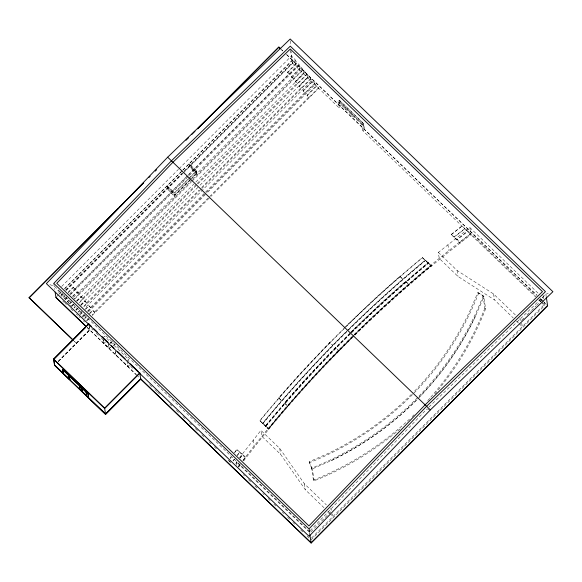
<?xml version="1.0" encoding="UTF-8"?>
<svg xmlns="http://www.w3.org/2000/svg" width="582" height="582" viewBox="0 0 582 582"><rect width="100%" height="100%" fill="white"/><g stroke="black" fill="none" stroke-linecap="round" stroke-linejoin="round"><path stroke-width="0.44" stroke-dasharray="2.91 2.18" d="M309.122 535.491L309.362 531.468L426.999 408.87L429.523 409.641M411.379 394.37A300.297 294.776 -8.7 0 1 328.146 453.414L309.158 461.759L311.355 467.339A9.472 0.48 66.3 0 1 311.588 468.183L311.981 469.056L331.493 460.478A305.717 300.101 -8.7 0 0 475.625 315.895L483.948 296.544A9.472 1.542 23.3 0 0 483.518 295.903L477.822 292.564L469.725 311.385A300.297 294.776 -8.7 0 1 412.631 393.105M230.13 458.216L231.178 456.855M234.313 452.796L236.925 449.413L239.857 452.229L237.238 455.611M230.174 458.514L231.221 457.154M234.881 452.418L236.925 449.413M233.011 460.733L234.059 459.38M237.194 455.313L239.806 451.93L242.738 454.746L240.119 458.129M233.055 461.031L234.626 458.994M239.428 457.772L260.954 430.374L279.724 448.424L304.379 483.766L326.342 504.885M235.892 463.25L236.939 461.897M240.075 457.83L242.694 454.447L245.619 457.263L245.757 458.158L236.976 449.711M235.936 463.548L236.983 462.195M238.249 466.444L239.82 464.414M242.956 460.347C308.256 374.975 385.255 298.639 470.743 233.513L535.949 296.245M237.776 467.419L239.864 464.712M243 460.646L245.619 457.263M238.955 466.96L240.526 464.931M243.662 460.864C308.846 375.761 385.662 299.657 470.925 234.706L469.827 227.555L438.326 252.435L439.243 258.401L458.005 276.45L494.489 299.926L513.215 317.947M268.484 428.17L268.666 429.363L259.834 420.619C308.656 361.226 363.204 306.539 422.423 257.513L431.204 265.959L427.486 268.993A1210.516 1188.269 -8.7 0 0 365.634 324.327L353.165 336.556M259.885 420.917C308.7 361.524 363.248 306.838 422.474 257.811L422.423 257.513M425.304 260.03L425.398 260.627C366.173 309.653 311.625 364.339 262.809 423.732L262.715 423.136C311.537 363.743 366.085 309.057 425.304 260.03L431.16 265.661L427.443 268.695A1210.516 1188.269 -8.7 0 0 365.591 324.029L354.365 335.036M262.766 423.434C311.581 364.041 366.129 309.355 425.355 260.329M350.51 333.821C320.609 363.168 292.36 394.196 265.734 426.548L265.603 425.653C314.418 366.26 368.966 311.574 428.192 262.547L431.117 265.363C404.177 287.683 378.154 311.123 353.296 335.741M265.647 425.951C292.266 393.599 320.522 362.571 350.415 333.224M265.69 426.25L268.702 422.532A1210.516 1188.269 -8.7 0 1 323.716 360.629C356.671 326.167 391.526 293.524 428.279 263.144M278.713 397.855L281.681 400.969L278.713 397.855L299.01 374.91L329.783 342.42L332.751 345.533L329.783 342.42M284.474 402.889L287.443 406.003L284.474 402.889L304.772 379.944L335.545 347.454L338.52 350.568L335.545 347.454M61.677 286.468L178.448 169.326M179.089 168.685L291.364 56.054L295.118 59.662L296.18 66.617L188.393 174.745M56.556 296.682L58.476 294.754M59.117 294.114L61.037 292.186M64.246 288.97L182.173 170.664M182.813 170.024L292.404 60.077M59.786 293.67L61.074 292.382M64.915 288.527L182.202 170.868M182.843 170.22L292.433 60.281L291.073 51.369M65.424 290.083L181.788 173.349M184.283 170.846L295.118 59.662M60.819 295.358L62.099 294.07M65.948 290.207L292.426 63.009L290.323 49.244M63.016 293.648L61.736 294.936L71.491 306.445L74.059 303.877M66.217 290.44L182.617 173.662M183.25 173.029L295.27 60.652L299.097 64.762L299.934 70.226L192.147 178.354M63.605 296.74L64.893 295.452M68.094 292.244L73.216 287.101L75.093 288.905L75.165 289.407L70.044 294.543M299.097 64.762L289.487 74.401L287.617 72.597L287.537 72.095L297.147 62.456M63.685 297.235L64.966 295.954M68.167 292.739L73.288 287.595L73.216 287.101M287.617 72.597L297.22 62.958M64.566 298.966L66.494 297.038M69.702 293.815L187.753 175.393M75.093 288.905L187.637 176.004M188.27 175.364L289.414 73.899L287.537 72.095M65.562 299.039L66.843 297.758M65.635 299.541L66.915 298.253M70.764 294.397L299.17 65.257L303.004 69.367L303.688 73.834L195.261 182.61M189.667 177.903L174.462 193.151L166.961 185.934L167.412 188.917L175.073 197.131L174.462 192.86L188.212 179.067M188.837 178.441L196.338 170.919L188.983 163.84L189.288 165.826L196.643 172.905L191.638 177.917M190.299 177.27L196.636 170.912L189.128 163.695L189.587 166.67L197.247 174.884L196.636 170.912M67.512 301.345L68.792 300.057M72.634 296.202L77.122 291.706L78.999 293.51L79.072 294.005L73.95 299.148M303.004 69.367L293.393 78.999L291.517 77.195L291.444 76.7L301.047 67.061M67.592 301.84L68.872 300.552M72.714 296.704L77.195 292.2L77.122 291.706M291.517 77.195L301.127 67.563M191.02 178.543L174.767 194.846L167.412 187.775L167.107 185.789L174.462 192.86M189.972 179.889L174.767 195.145L167.26 187.921M190.605 179.256L196.942 172.898L189.434 165.681M68.32 302.575L69.607 301.287M73.456 297.431L191.507 179.001M78.999 293.51L192.176 179.969M192.809 179.336L293.321 78.505L291.444 76.7M69.469 303.644L71.39 301.716M69.542 304.146L71.47 302.211M74.678 298.995L191.442 181.853M192.082 181.206L303.077 69.862L306.91 73.965L307.442 77.45L199.655 185.578M71.419 305.95L73.339 304.022M76.54 300.807L81.029 296.311L82.979 298.61L79.137 302.465M306.91 73.965L297.3 83.604L295.423 81.8L295.35 81.305L304.953 71.666M76.62 301.301L81.102 296.805L81.029 296.311M295.423 81.8L305.033 72.161M72.073 306.19L74.001 304.255M77.21 301.04L194.621 183.25M82.899 298.115L196.476 184.174M197.123 183.534L297.22 83.11L295.35 81.305M74.009 307.609L75.289 306.321M74.089 308.104L75.369 306.816M79.217 302.953L197.269 184.523M197.916 183.883L306.983 74.467L308.86 76.271L310.81 78.57L311.195 81.058L84.71 308.256M75.827 309.799L77.108 308.511M80.963 304.648L199.015 186.218M75.966 309.908L77.246 308.62M80.447 305.412L84.928 300.916L86.885 303.215L83.037 307.07M310.81 78.57L301.207 88.209L299.33 86.405L299.25 85.91L308.86 76.271M76.038 310.402L77.959 308.475M81.16 305.266L85.008 301.411L84.928 300.916M299.33 86.405L308.933 76.766M86.805 302.72L199.102 190.067M201.67 187.491L301.127 87.715L299.25 85.91M77.915 312.214L79.836 310.286M78.635 312.061L79.916 310.773M83.764 306.91L201.176 189.128M201.816 188.488L310.89 79.072L314.717 83.175L314.942 84.666L207.156 192.795M79.581 313.407L81.502 311.479M79.865 314.513L81.793 312.585M84.994 309.369L88.835 305.514L90.785 307.82L87.584 311.028M314.717 83.175L305.106 92.814L303.229 91.01L303.157 90.508L312.767 80.876M80.585 314.367L81.866 313.08M85.707 309.224L88.908 306.016L88.835 305.514M303.229 91.01L312.84 81.371M90.712 307.325L204.929 192.737M205.57 192.096L305.033 92.32L303.157 90.508M82.462 316.172L84.383 314.244M81.895 317.306L84.463 314.738M87.671 311.516L205.722 193.086M206.363 192.446L314.789 83.67L318.696 88.275L210.91 196.403M83.335 317.015L85.256 315.088M88.464 311.865L206.515 193.442M84.412 318.47L86.332 316.543M89.541 313.334L92.742 310.119L94.691 312.425L92.131 314.993M318.623 87.78L309.013 97.42L307.136 95.615L307.063 95.113L316.666 85.474M85.132 318.325L86.412 317.045M89.613 313.829L92.814 310.621L92.742 310.119M307.136 95.615L316.746 85.976M94.619 311.923L308.94 96.918L307.063 95.113M86.369 320.777L88.289 318.849M87.089 320.624L89.01 318.696M92.218 315.48L210.269 197.051M58.258 361.342L89.686 329.819M58.484 361.262L89.759 329.885L89.002 324.916M58.287 361.546L89.715 330.016L89.177 326.502M339.444 100.242L340.354 106.208L338.877 107.685L337.967 101.726L339.444 100.242L363.459 123.348L364.376 129.306L362.892 130.79L535.484 296.805M103.13 337.655L104.534 336.25L128.557 359.349L128.935 361.837M105.422 342.049L103.945 343.533L103.327 339.459M344.762 107.117L345.461 111.118M351.666 113.759L352.365 117.76M115.534 351.754L115.956 355.085L115.331 351.011M362.892 130.79L361.982 124.832L363.459 123.348M127.152 360.76L128.557 359.349M129.444 365.154L127.967 366.638L127.342 362.564M236.816 465.244L236.292 461.832L309.98 532.719L332.155 510.472L330.212 508.61M521.981 320.042L523.88 318.136M527.045 314.957L530.849 311.144M531.482 310.512L535.913 306.059M536.546 305.426L543.515 298.435L543.013 295.132M311.523 538.044L544.432 304.401L541.82 301.891M311.072 539.87L544.614 305.594L544.17 302.698M344.566 327.593L376.983 296.682L399.914 276.268L402.882 279.382L399.914 276.268M350.328 332.628L382.745 301.723L405.676 281.302L408.651 284.416L405.676 281.302M351.062 332.591C375.717 308.198 401.529 284.976 428.236 262.846M351.797 332.555C376.256 308.387 401.856 285.384 428.323 263.442L428.192 262.547M351.826 337.189C322.479 366.122 294.71 396.648 268.528 428.468L265.603 425.653M353.74 335.647L326.597 363.146A1210.516 1188.269 -8.7 0 0 271.583 425.049L268.571 428.767L262.715 423.136M351.914 337.786L326.648 363.444A1210.516 1188.269 -8.7 0 0 271.634 425.347L268.615 429.065L259.834 420.619M428.963 406.985L545.858 294.223L548.208 293.379M451.246 234.408L462.093 225.962L465.025 228.777L454.178 237.223L451.246 234.408L460.078 243.152L459.94 242.258L457.016 239.442L467.863 230.996L470.787 233.811L459.94 242.258M451.297 234.706L462.093 225.962M454.127 236.925L464.974 228.479L467.906 231.294L457.059 239.74L454.178 237.223M109.94 343.285L112.806 341.263M110.013 343.358L112.879 341.336M110.558 347.359L109.052 348.443L108.427 344.369M113.432 345.337L114.865 344.326M103.523 340.201L104.018 343.46L109.183 348.451L110.624 347.439M113.49 345.417L114.93 344.406M49.848 284.671L54.177 285.995L309.362 531.468M477.822 292.564L482.616 295.532A9.472 1.542 23.3 0 1 483.045 296.18L483.948 296.544M438.326 252.435L457.088 270.485L493.572 293.968L516.176 315.706M469.827 227.555L538.299 293.415M542.213 297.184L543.515 298.435M337.967 101.726L361.982 124.832M281.47 49.557L282.757 50.794M286.613 54.512L537.121 295.481M540.394 298.631L542.359 300.516M543.013 301.149L546.28 304.291M281.499 49.761L282.787 50.998M286.642 54.708L536.495 295.052M540.423 298.828L543.697 301.978M544.352 302.604L546.309 304.495M539.216 299.381L541.165 301.265M292.426 63.009L338.877 107.685M538.743 299.948L540.7 301.825M541.355 302.458L544.614 305.594M519.406 318.812L521.348 320.675M516.445 321.046L518.38 322.915M519.028 323.534L522.258 326.64L521.479 321.533M400.11 428.912A305.717 300.101 -8.7 0 1 314.164 480.827L313.414 480.106L311.588 468.183A305.717 300.101 -8.7 0 0 483.045 296.18L483.795 296.9L485.621 308.824A305.717 300.101 -8.7 0 1 434.587 394.327M483.045 296.18L484.871 308.104L485.621 308.824M422.474 257.811L431.255 266.258L431.073 265.065M311.588 468.183L312.338 468.903L314.164 480.827M324.021 507.744L305.295 489.724L280.633 454.382L261.871 436.333L260.954 430.374M327.899 511.469L329.834 513.331M330.481 513.95L333.064 516.438L332.671 513.884M73.288 287.595L75.165 289.407M77.195 292.2L79.072 294.005M81.102 296.805L82.979 298.61M85.008 301.411L86.885 303.215M88.908 306.016L90.785 307.82M92.814 310.621L94.691 312.425M228.559 460.246L231.483 463.061M62.645 300.901L64.522 302.705M65.148 303.302L66.399 304.51M70.778 308.722L73.274 311.123M76.402 314.135L77.653 315.335M78.905 316.543L80.156 317.743M83.284 320.755L84.536 321.955M91.701 328.845L93.004 330.103M96.27 333.246L98.889 335.763M101.501 338.28L104.12 340.79M130.746 366.405L132.703 368.29M149.669 384.607L152.273 387.117M154.885 389.627L156.842 391.511M157.496 392.137L160.108 394.647M169.893 404.061L171.85 405.945M176.411 410.339L179.023 412.849M182.937 416.61L185.549 419.12M189.463 422.888L192.075 425.398M195.334 428.534L197.945 431.044M201.859 434.812L203.816 436.696M209.033 441.716L211.644 444.226M214.256 446.736L216.86 449.246M228.602 460.544L230.487 462.348M243.254 474.636L244.556 475.887M248.47 479.655L251.082 482.165M254.996 485.926L256.953 487.811M262.817 493.456L264.126 494.707M268.033 498.468L270.645 500.978M273.904 504.114L275.861 505.998M282.379 512.269L283.689 513.528M287.595 517.289L290.207 519.799M292.819 522.309L294.776 524.193M300.639 529.838L303.251 532.348M307.165 536.109L309.122 537.994M116.029 355.013L128.04 366.565L127.414 362.491M87.089 327.317L136.21 374.568M136.843 375.179L138.749 377.005M87.118 327.513L137.483 375.965M74.438 341.292L76.417 343.358L74.474 341.488M309.158 461.759L311.748 468.212A9.472 0.48 66.3 0 1 311.981 469.056M545.858 294.223L546.127 295.969M493.572 293.968L494.489 299.926M457.088 270.485L458.005 276.45M447.922 244.615L448.831 250.573M364.303 129.386L363.386 123.42L339.371 100.315L340.281 106.28M308.94 96.918L309.013 97.42M305.033 92.32L305.106 92.814M301.127 87.715L301.207 88.209M297.22 83.11L297.3 83.604M293.321 78.505L293.393 78.999M289.414 73.899L289.487 74.401M304.379 483.766L305.295 489.724M309.471 529.416L309.98 532.719M308.969 528.885L309.762 534.087M279.724 448.424L280.633 454.382M253.192 439.956L254.108 445.921M196.338 170.919L196.643 172.905M108.499 344.297L109.183 348.451M61.99 296.638L61.583 293.939L57.829 290.331L58.229 292.942M53.784 283.412L54.715 289.487M290.294 40.776L290.505 45.207M484.871 308.104A305.717 300.101 -8.7 0 1 430.287 397.71M429.691 398.386A305.717 300.101 -8.7 0 1 426.671 401.755M414.086 414.755A305.717 300.101 -8.7 0 1 412.129 416.647M409.495 419.135A305.717 300.101 -8.7 0 1 313.414 480.106M475.763 315.568A306.692 301.061 -8.7 0 1 417.454 399.034M416.174 400.321A306.692 301.061 -8.7 0 1 331.173 460.624M478.739 292.935A301.476 295.94 -8.7 0 1 309.559 462.654M339.735 102.134L363.75 125.232L339.735 102.134"/><path stroke-width="0.87" d="M167.667 157.205L46.385 283.609L309.071 536.298L430.36 409.895L552.9 291.691L290.207 39.001L167.667 157.205L430.36 409.895M73.179 340.244L29.1 297.678L143.747 182.661M148.876 177.517L150.156 176.237M155.278 171.093L156.558 169.813M186.022 140.255L188.583 137.679M191.791 134.471L194.992 131.256M197.553 128.687L278.894 47.084L280.822 48.939M29.129 297.875L118.161 208.56M120.081 206.632L124.563 202.136M126.483 200.208L130.972 195.712M132.892 193.784L137.374 189.288M138.654 188.001L143.143 183.505M197.582 128.884L278.894 47.084M139.76 373.033L140.757 379.108L105.575 414.399L54.541 365.307L53.595 359.145L88.777 323.854L91.367 326.349M53.624 359.305L85.598 327.222M86.878 325.935L88.799 324.014M64.791 371.316L69.258 375.608L69.789 379.66L54.657 365.103L53.77 359.298L85.685 327.288M87.598 325.367L88.871 324.087M62.456 369.359L88.049 393.832L88.58 397.884L87.977 393.912L62.456 369.359L63.067 373.338L62.529 369.286M63.482 373.448L62.798 369.548M69.258 375.608L69.789 379.66M547.589 305.55L311.101 542.802L140.648 378.838L105.546 414.057L80.032 389.511L79.494 385.459L82.047 387.918M105.575 414.399L104.636 408.237L139.811 372.946M139.833 373.106L104.658 408.397L53.595 359.145M140.728 378.911L105.546 414.202L54.512 365.103M140.757 379.108L311.13 542.999L547.618 305.754L546.258 296.835M278.923 47.28L280.211 48.524M93.957 328.845L97.201 331.958M101.741 336.323L108.23 342.565M111.475 345.686L114.072 348.189M117.317 351.31L125.108 358.803M130.244 363.743L138.538 371.723M55.916 297.329L86.442 326.691M56.592 298.151L85.823 326.269M29.1 297.678L73.143 340.048M53.77 359.298L104.658 408.251M83.961 389.758C86.252 390.144 88.304 399.478 84.572 393.73M67.308 377.129L69.862 379.588M80.105 389.438L82.659 391.89M309.9 534.953L311.13 542.999M79.421 385.539L80.032 389.511M55.115 292.099L55.945 297.526M171.421 160.814L53.784 283.412L308.969 528.885L426.606 406.287L545.465 291.64L290.28 46.167L171.421 160.814M172.919 162.262L56.752 283.325L308.94 525.91L425.107 404.846L542.475 291.626L290.294 49.041L172.919 162.262M68.909 375.426L69.447 379.471L68.909 375.426M81.669 387.699L82.208 391.744L81.669 387.699"/></g></svg>
